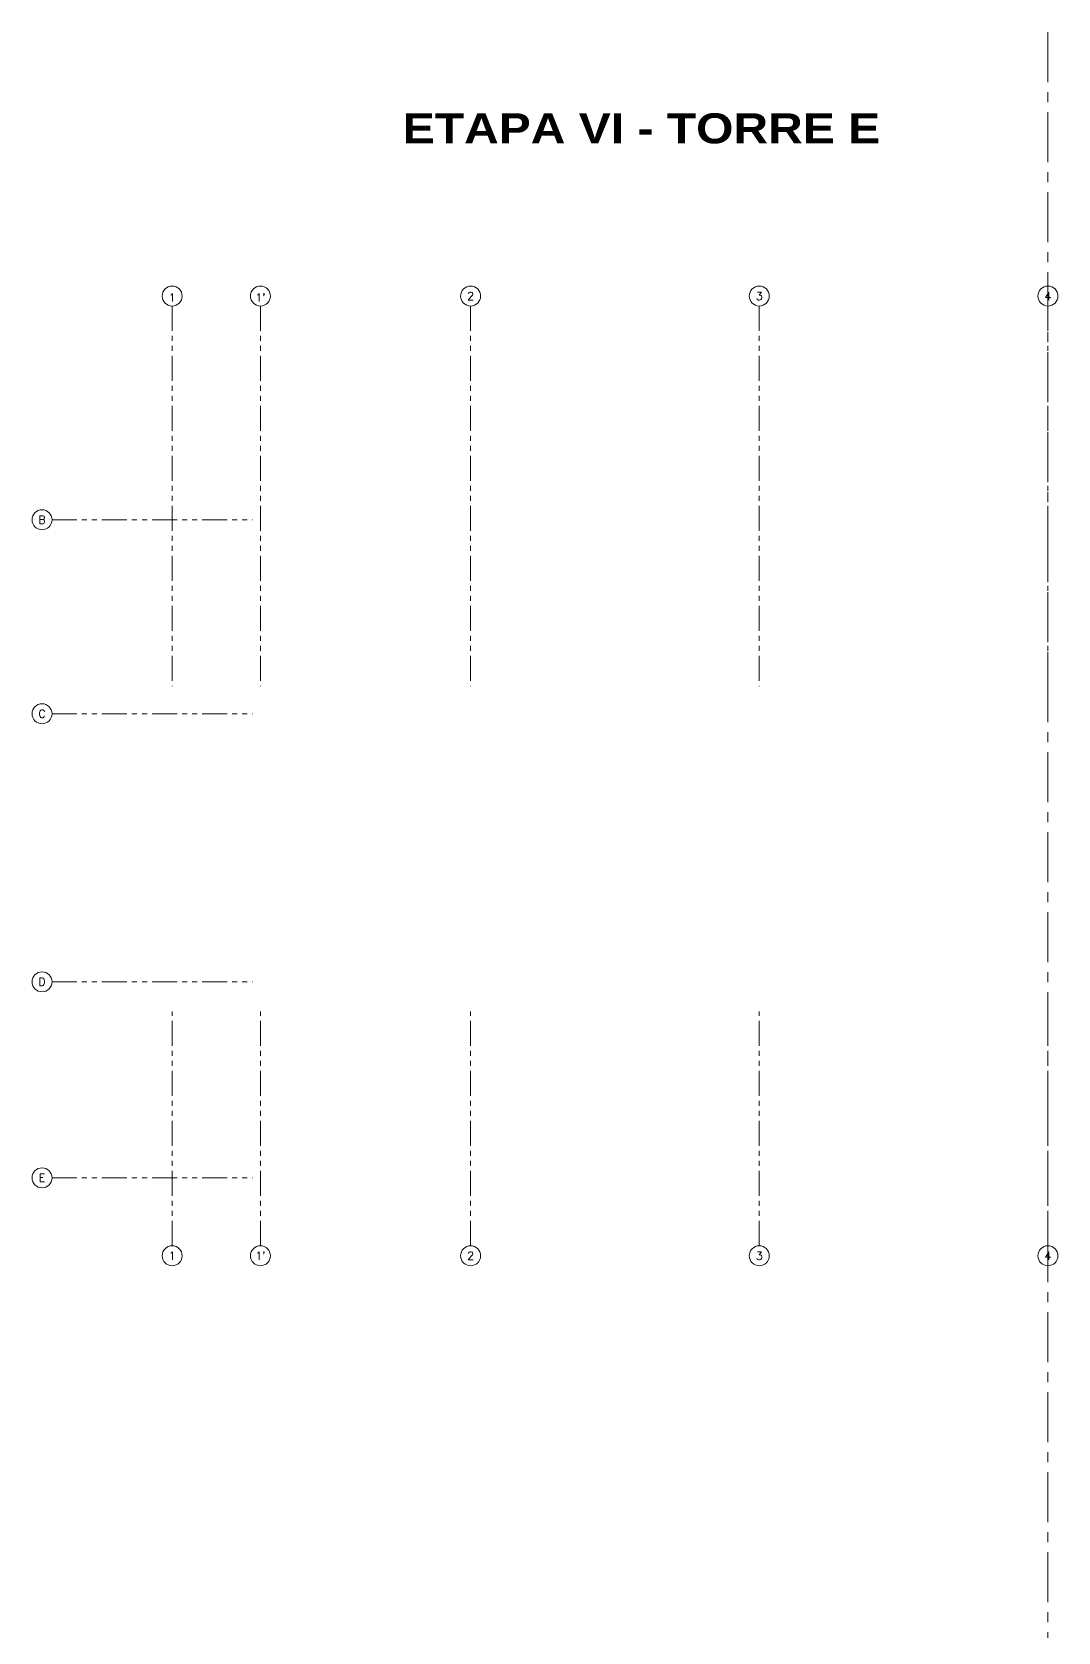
# Model space of a CAD drawing. Header units: millimetres. Extents: x 226317 to 226469, y 8188100 to 8188260.
# Drawn here: x 226341.34 to 226366.96, y 8188220.31 to 8188260.3 of the extents above; entities that cross this region are included whole.
import ezdxf
from ezdxf.enums import TextEntityAlignment as Align

# ---------------------------------------------------------------- set-up
doc = ezdxf.new("R2010")
doc.units = ezdxf.units.MM
for name, pattern in [('CENTER', [2, 1.25, -0.25, 0.25, -0.25]), ('HIDDEN2', [0.1875, 0.125, -0.0625]), ('PHANTOM', [2.5, 1.25, -0.25, 0.25, -0.25, 0.25, -0.25]), ('PHANTOM2', [1.25, 0.625, -0.125, 0.125, -0.125, 0.125, -0.125])]:
    doc.linetypes.add(name, pattern=pattern)
doc.layers.add('A-EJES', color=8, linetype='PHANTOM')
doc.layers.add('A-PROYECCIONES', color=8, linetype='HIDDEN2')
doc.layers.add('A-ETAPAS', color=8, linetype='Continuous', lineweight=35, plot=False)
doc.styles.add('R160-75', font='ariblk.ttf', dxfattribs={"height": 0.6})
doc.styles.add('ROMANS', font='ROMANS.shx', dxfattribs={"oblique": 10})

# ---------------------------------------------------------------- blocks, each defined once
blk = doc.blocks.new('EJES 1P')
at = {"layer": 'A-EJES', "color": 8, "linetype": 'PHANTOM2', "lineweight": 0}
for points in [[(-2.231, 5.345), (-2.231, -4.158)], [(-0.026, 5.345), (-0.026, -4.158)], [(5.224, 5.345), (5.224, -4.158)], [(12.434, 5.345), (12.434, -4.158)], [(19.644, 5.345), (19.644, -4.158)], [(-5.234, 0), (-0.228, 0)], [(-5.234, -4.85), (-0.228, -4.85)], [(-5.234, -11.55), (-0.228, -11.55)], [(-2.231, -18.151), (-2.231, -12.292)], [(-0.026, -18.151), (-0.026, -12.292)], [(5.224, -18.151), (5.224, -12.292)], [(12.434, -18.151), (12.434, -12.292)], [(19.644, -18.151), (19.644, -12.292)], [(-5.234, -16.45), (-0.228, -16.45)]]:
    blk.add_lwpolyline(points, dxfattribs=at)
at = {"layer": 'A-EJES', "color": 8, "linetype": 'Continuous', "lineweight": 0}
for centre in [(-2.231, 5.592), (-0.026, 5.592), (5.224, 5.592), (12.434, 5.592), (19.644, 5.592), (-5.481, 0), (-5.481, -4.85), (-5.481, -11.55), (-5.481, -16.45), (-2.231, -18.398), (-0.026, -18.398), (5.224, -18.398), (12.434, -18.398), (19.644, -18.398)]:
    blk.add_circle(centre, 0.25, dxfattribs=at)
at = {"layer": 'A-EJES', "color": 8, "linetype": 'Continuous', "lineweight": 0, "style": 'ROMANS'}
for s, p in [('1', (-2.231, 5.554)), ("1'", (-0.026, 5.554)), ('2', (5.224, 5.592)), ('3', (12.434, 5.592)), ('4', (19.644, 5.592)), ('B', (-5.481, 0)), ('C', (-5.481, -4.85)), ('D', (-5.481, -11.55)), ('E', (-5.481, -16.45)), ('1', (-2.231, -18.398)), ("1'", (-0.026, -18.398)), ('2', (5.224, -18.398)), ('3', (12.434, -18.398)), ('4', (19.644, -18.398))]:
    blk.add_text(s, height=0.2, dxfattribs=at).set_placement(p, align=Align.MIDDLE_CENTER)
blk = doc.blocks.new('arq. estac.')
at = {"layer": 'A-ETAPAS', "color": 8, "linetype": 'CENTER', "lineweight": 0}
blk.add_line((226662.134, 8188264.946), (226662.134, 8188104.966), dxfattribs=at)
at = {"layer": 'A-PROYECCIONES'}
blk.add_blockref('EJES 1P', (226642.49, 8188252.754), dxfattribs=at)
at = {"layer": 'A-ETAPAS', "color": 8, "lineweight": 0, "style": 'R160-75'}
blk.add_text('ETAPA VI - TORRE E', height=0.75, dxfattribs=at).set_placement((226651.98, 8188262.163), align=Align.CENTER)

msp = doc.modelspace()

# ---------------------------------------------------------------- block references
msp.add_blockref('arq. estac.', (-295.422, -4.646))

doc.saveas('drawing.dxf')
